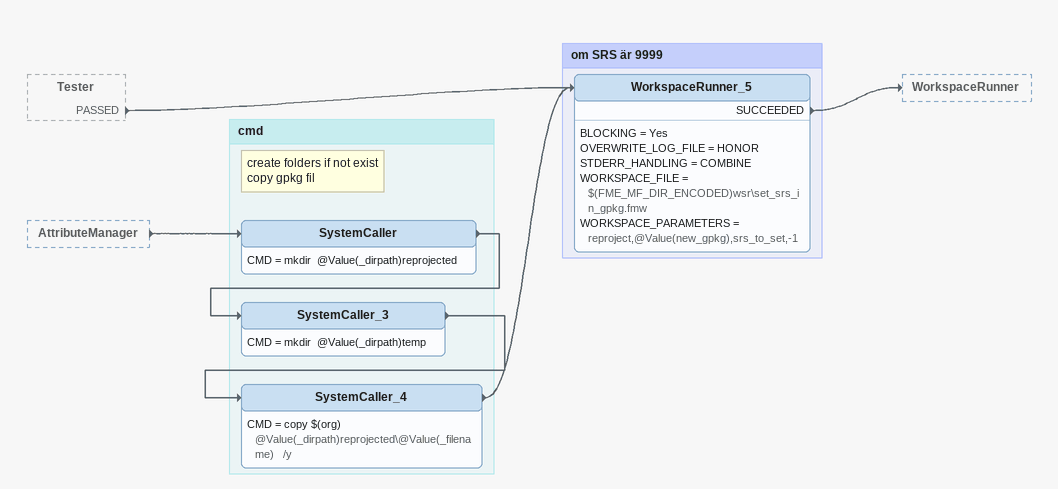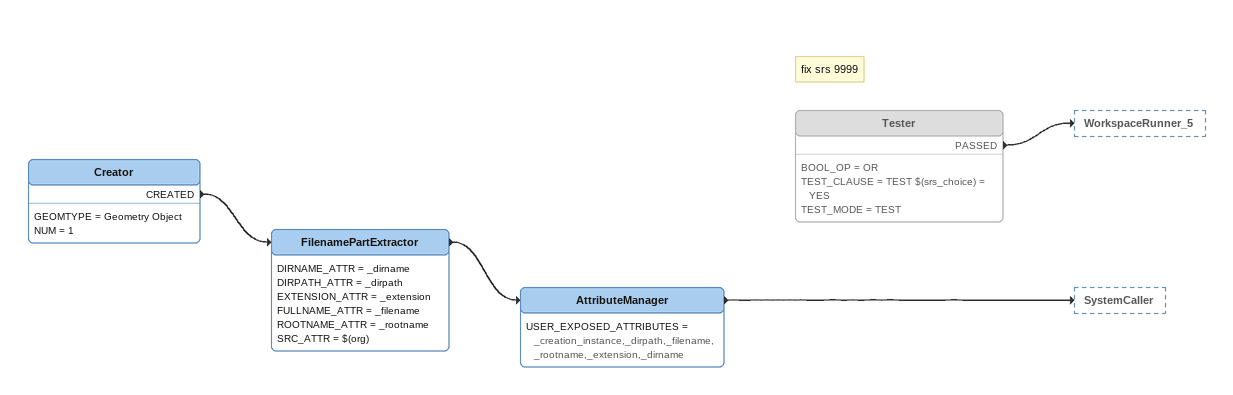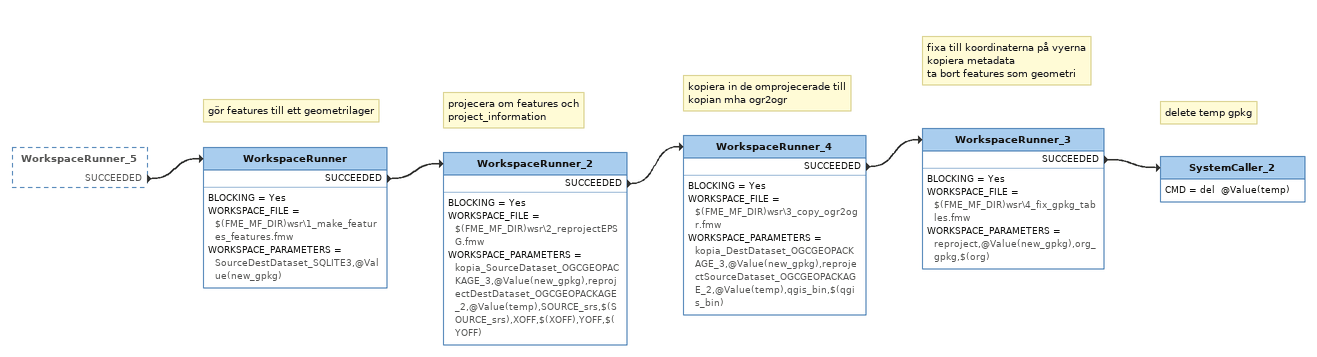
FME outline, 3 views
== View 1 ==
Tester [outside]
    PASSED -> WorkspaceRunner_5
AttributeManager [outside]
    -> SystemCaller

Bookmark: cmd
Note: create folders if not exist / copy gpkg fil
SystemCaller
    CMD = mkdir  @Value(_dirpath)reprojected
    -> SystemCaller_3
SystemCaller_3
    CMD = mkdir  @Value(_dirpath)temp
    -> SystemCaller_4
SystemCaller_4
    CMD = copy $(org) @Value(_dirpath)reprojected\@Value(_filename)   /y
    -> WorkspaceRunner_5

Bookmark: om SRS är 9999
WorkspaceRunner_5
    BLOCKING = Yes
    OVERWRITE_LOG_FILE = HONOR
    STDERR_HANDLING = COMBINE
    WORKSPACE_FILE = $(FME_MF_DIR_ENCODED)wsr\set_srs_in_gpkg.fmw
    WORKSPACE_PARAMETERS = reproject,@Value(new_gpkg),srs_to_set,-1
    SUCCEEDED -> WorkspaceRunner

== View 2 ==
Creator
    GEOMTYPE = Geometry Object
    NUM = 1
    CREATED -> FilenamePartExtractor
FilenamePartExtractor
    DIRNAME_ATTR = _dirname
    DIRPATH_ATTR = _dirpath
    EXTENSION_ATTR = _extension
    FULLNAME_ATTR = _filename
    ROOTNAME_ATTR = _rootname
    SRC_ATTR = $(org)
    -> AttributeManager
AttributeManager
    USER_EXPOSED_ATTRIBUTES = _creation_instance,_dirpath,_filename,_rootname,_extension,_dirname
    -> SystemCaller
Note: fix srs 9999
Tester [off]
    BOOL_OP = OR
    TEST_CLAUSE = TEST $(srs_choice) = YES
    TEST_MODE = TEST
    PASSED -> WorkspaceRunner_5

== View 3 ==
WorkspaceRunner_5 [outside]
    SUCCEEDED -> WorkspaceRunner
Note: gör features till ett geometrilager
WorkspaceRunner
    BLOCKING = Yes
    WORKSPACE_FILE = $(FME_MF_DIR)wsr\1_make_features_features.fmw
    WORKSPACE_PARAMETERS = SourceDestDataset_SQLITE3,@Value(new_gpkg)
    SUCCEEDED -> WorkspaceRunner_2
Note: projecera om features och project_information
WorkspaceRunner_2
    BLOCKING = Yes
    WORKSPACE_FILE = $(FME_MF_DIR)wsr\2_reprojectEPSG.fmw
    WORKSPACE_PARAMETERS = kopia_SourceDataset_OGCGEOPACKAGE_3,@Value(new_gpkg),reprojectDestDataset_OGCGEOPACKAGE_2,@Value(temp),SOURCE_srs,$(SOURCE_srs),XOFF,$(XOFF),YOFF,$(YOFF)
    SUCCEEDED -> WorkspaceRunner_4
Note: kopiera in de omprojecerade till kopian mha ogr2ogr
WorkspaceRunner_4
    BLOCKING = Yes
    WORKSPACE_FILE = $(FME_MF_DIR)wsr\3_copy_ogr2ogr.fmw
    WORKSPACE_PARAMETERS = kopia_DestDataset_OGCGEOPACKAGE_3,@Value(new_gpkg),reprojectSourceDataset_OGCGEOPACKAGE_2,@Value(temp),qgis_bin,$(qgis_bin)
    SUCCEEDED -> WorkspaceRunner_3
Note: fixa till koordinaterna på vyerna / kopiera metadata / ta bort features som geometri
WorkspaceRunner_3
    BLOCKING = Yes
    WORKSPACE_FILE = $(FME_MF_DIR)wsr\4_fix_gpkg_tables.fmw
    WORKSPACE_PARAMETERS = reproject,@Value(new_gpkg),org_gpkg,$(org)
    SUCCEEDED -> SystemCaller_2
Note: delete temp gpkg
SystemCaller_2
    CMD = del  @Value(temp)
